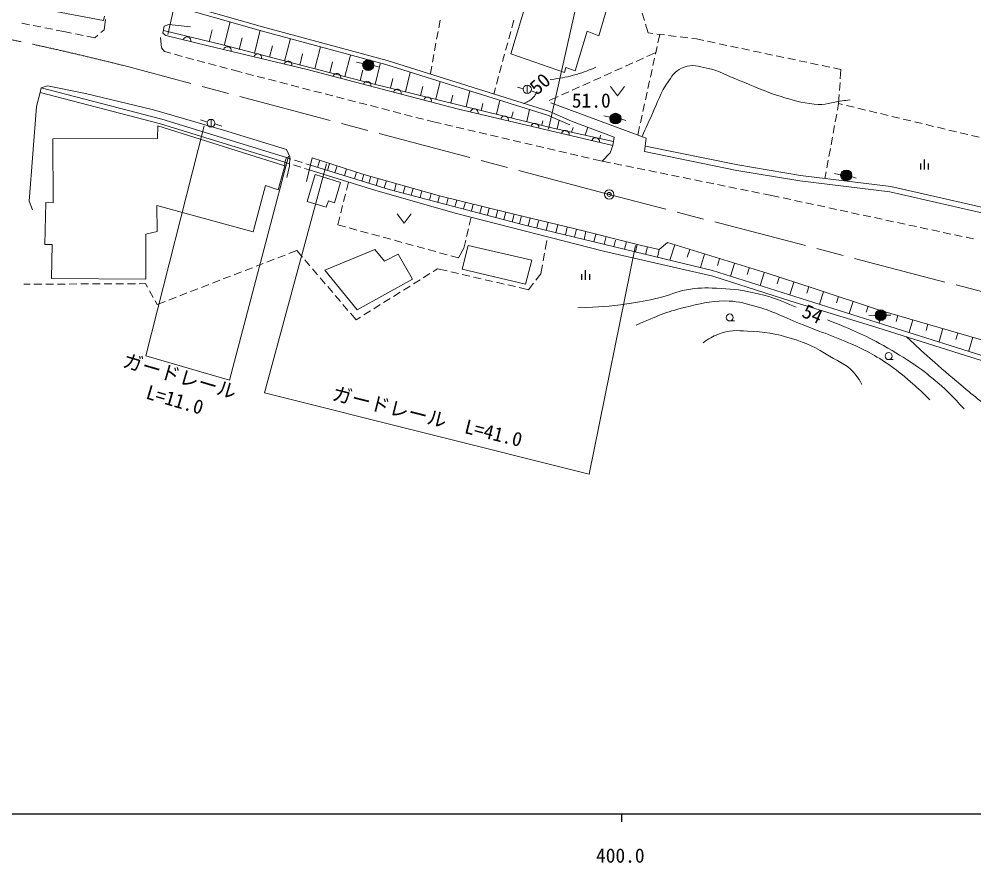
# Model space of a CAD drawing. Units: millimetres, scale not verified. Extents: x 40000 to 680000, y 20000 to 380000.
# Drawn here: x 390752 to 513186, y 198715 to 306888 of the extents above; entities that cross this region are included whole.
import ezdxf
from ezdxf.enums import TextEntityAlignment as Align

# ---------------------------------------------------------------- set-up
doc = ezdxf.new("R2010")
doc.units = ezdxf.units.MM
doc.header["$LTSCALE"] = 1000
doc.header["$PDMODE"] = 32
doc.header["$PDSIZE"] = 500
doc.linetypes.add('CHAIN', pattern=[18.5, 12, -1.5, 3.5, -1.5])
for name, color, linetype, lineweight in [('M-BGD', 7, 'Continuous', 13), ('M-BMK', 2, 'CHAIN', 13), ('M-BMK-SRVR', 3, 'Continuous', 13), ('M-STR-HTXT', 7, 'Continuous', 13), ('M-TTL-BAND', 7, 'Continuous', 25)]:
    doc.layers.add(name, color=color, linetype=linetype, lineweight=lineweight)
doc.styles.add('ＭＳ ゴシック', font='')
doc.styles.get('ＭＳ ゴシック').set_extended_font_data('MS Gothic')

msp = doc.modelspace()

# ---------------------------------------------------------------- hatches: boundary and pattern name
at = {"layer": 'M-BGD'}
for points in [[(436204, 300918, 0.97359), (434849, 301084, 0.01338), (434845, 301048, 0.41421), (435459, 300303, 0.41421)], [(467908, 294062, 0.97359), (466553, 294229, 0.01338), (466548, 294192, 0.41421), (467163, 293447, 0.41421)], [(497500, 286787, 0.97359), (496145, 286954, 0.01338), (496141, 286918, 0.41421), (496755, 286173, 0.41421)], [(501917, 268874, 0.97359), (500562, 269041, 0.01338), (500557, 269004, 0.41421), (501172, 268259, 0.41421)]]:
    msp.add_hatch(color=256, dxfattribs=at).paths.add_polyline_path(points)

# ---------------------------------------------------------------- linework, layer by layer
for p, q in [((470641, 307669), (470935, 306714)), ((391092, 306362), (392073, 306169)), ((401643, 305502), (401818, 306830)), ((417042, 303484), (417826, 306544)), ((444734, 306764), (444559, 305779)), ((454183, 306752), (453923, 305786)), ((471083, 306236), (471428, 305116)), ((392564, 306072), (393545, 305878)), ((394035, 305781), (395016, 305587)), ((395507, 305490), (396472, 305299)), ((396472, 305299), (397483, 305098)), ((397973, 305000), (398954, 304805)), ((401241, 305165), (401643, 305502)), ((415105, 303980), (415497, 305510)), ((420917, 302492), (421682, 305479)), ((444471, 305287), (444295, 304303)), ((453793, 305303), (453533, 304338)), ((471428, 305116), (472036, 305040)), ((472532, 304978), (473525, 304854)), ((472667, 303852), (472903, 304932)), ((399444, 304707), (400455, 304506)), ((400455, 304506), (400858, 304843)), ((408874, 304539), (409014, 303193)), ((418980, 302988), (419362, 304482)), ((424792, 301499), (425539, 304415)), ((444208, 303810), (444032, 302826)), ((453403, 303855), (453143, 302889)), ((474021, 304792), (475013, 304668)), ((475509, 304606), (476502, 304482)), ((476998, 304420), (477606, 304344)), ((477606, 304344), (478554, 304144)), ((479043, 304040), (480021, 303833)), ((480511, 303730), (481489, 303523)), ((409014, 303193), (409399, 302722)), ((409399, 302722), (410210, 302503)), ((422855, 301995), (423228, 303453)), ((426730, 301003), (427094, 302425)), ((428667, 300506), (429395, 303350)), ((472390, 302587), (471263, 302081)), ((472346, 302386), (472560, 303363)), ((481978, 303419), (482956, 303212)), ((483446, 303109), (484424, 302902)), ((484913, 302798), (485891, 302591)), ((486381, 302487), (487359, 302280)), ((410692, 302373), (411658, 302114)), ((412141, 301984), (413107, 301724)), ((413589, 301594), (414555, 301334)), ((415038, 301204), (416003, 300944)), ((430604, 300010), (430959, 301394)), ((432542, 299514), (433251, 302282)), ((434038, 301351), (434988, 301145)), ((443945, 302334), (443769, 301349)), ((453013, 302407), (452753, 301441)), ((469439, 301261), (468527, 300851)), ((470807, 301876), (469895, 301466)), ((472024, 300921), (472239, 301898)), ((487848, 302177), (488826, 301970)), ((489316, 301866), (490294, 301659)), ((490783, 301556), (491761, 301349)), ((492251, 301245), (493229, 301038)), ((416486, 300814), (417452, 300554)), ((417935, 300424), (418746, 300206)), ((418746, 300206), (419362, 300047)), ((434479, 299018), (434818, 300338)), ((436154, 300953), (436826, 300761)), ((436417, 298523), (437067, 301171)), ((440302, 297569), (440911, 300051)), ((443682, 300857), (443517, 299930)), ((452622, 300958), (452362, 299993)), ((466703, 300031), (465791, 299621)), ((468071, 300646), (467159, 300236)), ((471703, 299456), (471917, 300433)), ((493718, 300935), (494696, 300728)), ((495186, 300624), (496133, 300424)), ((496133, 300424), (496053, 299238)), ((419846, 299922), (420814, 299672)), ((421298, 299547), (422267, 299296)), ((422751, 299171), (423719, 298921)), ((424203, 298796), (425171, 298546)), ((438359, 298046), (438664, 299287)), ((444186, 296615), (444744, 298886)), ((452232, 299510), (451972, 298544)), ((463966, 298802), (463054, 298392)), ((465334, 299417), (464422, 299007)), ((471382, 297991), (471596, 298967)), ((393592, 298067), (393435, 297459)), ((425655, 298421), (426624, 298171)), ((427108, 298046), (428076, 297796)), ((428560, 297671), (429528, 297421)), ((442244, 297092), (442523, 298227)), ((448071, 295661), (448564, 297695)), ((451842, 298061), (451630, 297276)), ((455386, 297958), (454660, 298142)), ((455888, 298421), (455897, 297360)), ((456397, 297675), (457025, 297463)), ((461230, 297572), (460318, 297162)), ((462598, 298187), (461686, 297777)), ((496019, 298740), (495951, 297742)), ((430012, 297296), (430981, 297046)), ((431465, 296921), (432433, 296671)), ((432917, 296546), (433885, 296296)), ((446129, 296138), (446378, 297154)), ((451958, 294719), (452391, 296502)), ((459862, 296957), (458735, 296451)), ((471061, 296525), (471275, 297502)), ((495917, 297243), (495836, 296058)), ((434370, 296171), (435338, 295920)), ((435822, 295795), (436790, 295545)), ((437274, 295420), (438242, 295170)), ((450015, 295190), (450231, 296082)), ((455846, 293777), (456217, 295309)), ((470740, 295060), (470954, 296037)), ((495679, 295197), (495836, 296058)), ((495836, 296058), (496356, 295933)), ((496842, 295816), (497814, 295583)), ((498301, 295467), (499273, 295233)), ((499759, 295117), (500732, 294884)), ((414893, 293696), (413992, 293996)), ((415370, 294037), (415387, 293046)), ((438727, 295045), (439695, 294795)), ((440179, 294670), (441147, 294420)), ((441631, 294295), (442599, 294045)), ((443084, 293920), (443700, 293761)), ((453902, 294248), (454088, 295014)), ((457789, 293305), (457923, 293858)), ((459733, 292834), (460001, 293939)), ((465749, 294483), (466698, 294277)), ((467865, 294085), (468537, 293893)), ((470419, 293595), (470633, 294572)), ((495408, 293721), (495589, 294705)), ((501218, 294767), (502190, 294534)), ((502677, 294417), (503649, 294184)), ((504135, 294067), (505108, 293834)), ((415854, 293468), (416730, 293178)), ((443700, 293761), (444870, 293488)), ((445357, 293375), (446331, 293148)), ((446818, 293035), (447792, 292808)), ((448279, 292694), (449253, 292468)), ((461606, 292397), (461796, 293006)), ((463348, 292008), (463667, 293034)), ((470075, 292026), (470312, 293107)), ((495138, 292246), (495318, 293229)), ((505594, 293717), (506566, 293484)), ((507052, 293367), (508025, 293134)), ((508511, 293018), (509484, 292784)), ((509970, 292668), (510942, 292435)), ((449740, 292354), (450714, 292127)), ((451201, 292014), (452175, 291787)), ((452662, 291674), (453636, 291447)), ((465201, 291593), (465290, 292010)), ((494868, 290770), (495048, 291754)), ((511428, 292318), (512401, 292085)), ((512887, 291968), (513859, 291735)), ((454123, 291334), (455097, 291107)), ((455584, 290994), (456558, 290767)), ((457045, 290653), (458019, 290427)), ((458506, 290313), (459479, 290086)), ((466549, 289733), (466866, 290670)), ((494598, 289295), (494778, 290279)), ((425028, 289136), (424843, 288536)), ((425028, 289136), (425611, 288950)), ((459966, 289973), (460940, 289746)), ((461427, 289633), (462401, 289406)), ((462888, 289293), (463862, 289066)), ((464349, 288953), (465520, 288680)), ((465520, 288680), (466549, 289733)), ((425446, 288344), (424843, 288536)), ((424843, 288536), (424845, 288077)), ((426875, 287888), (425922, 288192)), ((426087, 288797), (427040, 288493)), ((427954, 287544), (427351, 287736)), ((427516, 288341), (428099, 288154)), ((429024, 287870), (429308, 288795)), ((430285, 287483), (430564, 288390)), ((431251, 287186), (431526, 288080)), ((465520, 288680), (466586, 288464)), ((467076, 288365), (468056, 288166)), ((468546, 288067), (469526, 287868)), ((470016, 287769), (470996, 287571)), ((494327, 287820), (494507, 288803)), ((432481, 286808), (432750, 287685)), ((433761, 286415), (434025, 287274)), ((434711, 286123), (434971, 286969)), ((435604, 285849), (435870, 286715)), ((471486, 287471), (472466, 287273)), ((472956, 287174), (473937, 286975)), ((474427, 286876), (475407, 286677)), ((475897, 286578), (476877, 286379)), ((494079, 286467), (494237, 287328)), ((495320, 287097), (496269, 286891)), ((497435, 286699), (498108, 286507)), ((432979, 285990), (432719, 284951)), ((436543, 285560), (436816, 286448)), ((437572, 285244), (437852, 286156)), ((438881, 284873), (439124, 285797)), ((440021, 284574), (440258, 285477)), ((477367, 286280), (478347, 286082)), ((478837, 285982), (479817, 285784)), ((480307, 285685), (481287, 285486)), ((481777, 285387), (482757, 285188)), ((432599, 284465), (432357, 283495)), ((441044, 284305), (441276, 285189)), ((442162, 284012), (442389, 284875)), ((443387, 283691), (443607, 284531)), ((444438, 283415), (444654, 284236)), ((483247, 285089), (484227, 284890)), ((484718, 284791), (485698, 284593)), ((486188, 284493), (487254, 284277)), ((487254, 284277), (488224, 284068)), ((432236, 283010), (431994, 282040)), ((445569, 283118), (445788, 283955)), ((446646, 282835), (446870, 283687)), ((447750, 282546), (447978, 283413)), ((448758, 282281), (448990, 283164)), ((449850, 281995), (450085, 282891)), ((488713, 283963), (489691, 283753)), ((490179, 283648), (491157, 283437)), ((491646, 283332), (492623, 283122)), ((493112, 283017), (494090, 282806)), ((450795, 281747), (451034, 282656)), ((451899, 281457), (452142, 282382)), ((452924, 281188), (453170, 282127)), ((453972, 280913), (454224, 281872)), ((454898, 280670), (455155, 281648)), ((494579, 282701), (495556, 282491)), ((496045, 282385), (497023, 282175)), ((497512, 282070), (498489, 281859)), ((498978, 281754), (499956, 281544)), ((431873, 281555), (431614, 280515)), ((431614, 280515), (432613, 280242)), ((448478, 280481), (448715, 281503)), ((456044, 280381), (456286, 281377)), ((457135, 280115), (457362, 281046)), ((458343, 279821), (458588, 280826)), ((459581, 279519), (459827, 280529)), ((500444, 281439), (501422, 281228)), ((501911, 281123), (502888, 280913)), ((503377, 280807), (504355, 280597)), ((504844, 280492), (505821, 280281)), ((433095, 280110), (434060, 279846)), ((434542, 279715), (435507, 279451)), ((435989, 279319), (436953, 279055)), ((448138, 279020), (448364, 279994)), ((460804, 279222), (461051, 280236)), ((461984, 278935), (462231, 279950)), ((463199, 278639), (463444, 279647)), ((464469, 278329), (464695, 279256)), ((506310, 280176), (507288, 279966)), ((507777, 279861), (508754, 279650)), ((509243, 279545), (510221, 279335)), ((510709, 279230), (511687, 279019)), ((437436, 278923), (438400, 278660)), ((438883, 278528), (439847, 278264)), ((440330, 278132), (441294, 277868)), ((447787, 277510), (448025, 278533)), ((458209, 277373), (458409, 278526)), ((465769, 278013), (466011, 279007)), ((467025, 277707), (467234, 278566)), ((468389, 277375), (468628, 278354)), ((469782, 277036), (470018, 278007)), ((474839, 277952), (474217, 275966)), ((512176, 278914), (513153, 278704)), ((425335, 276823), (426361, 277219)), ((426361, 277219), (427074, 276387)), ((441776, 277737), (442741, 277473)), ((443223, 277341), (444188, 277077)), ((444670, 276945), (445635, 276682)), ((447116, 276277), (447787, 277510)), ((457952, 275895), (458123, 276880)), ((471092, 276717), (471330, 277692)), ((472595, 276351), (472836, 277342)), ((476748, 277354), (476437, 276361)), ((478656, 276757), (478119, 275040)), ((421138, 275201), (422070, 275561)), ((422537, 275742), (423470, 276102)), ((423936, 276282), (424869, 276643)), ((427399, 276007), (428049, 275248)), ((446117, 276550), (447116, 276277)), ((480565, 276159), (480296, 275301)), ((482474, 275562), (481958, 273916)), ((418339, 274120), (419272, 274480)), ((419738, 274660), (420671, 275021)), ((428375, 274868), (429025, 274108)), ((442584, 273726), (443432, 274256)), ((443856, 274521), (444420, 274873)), ((444420, 274873), (445626, 274597)), ((446113, 274485), (447088, 274262)), ((457666, 274249), (457867, 275402)), ((484382, 274964), (484125, 274141)), ((486291, 274367), (485776, 272722)), ((415541, 273038), (416474, 273399)), ((416940, 273579), (417873, 273939)), ((429350, 273729), (430001, 272969)), ((441312, 272931), (442160, 273461)), ((447575, 274150), (448550, 273927)), ((449037, 273815), (450012, 273592)), ((450500, 273481), (451474, 273257)), ((451962, 273146), (452937, 272923)), ((457032, 273423), (457666, 274249)), ((488200, 273769), (487942, 272947)), ((490108, 273172), (489594, 271528)), ((391353, 272895), (392160, 272899)), ((392660, 272901), (393660, 272906)), ((394160, 272909), (395160, 272914)), ((395660, 272916), (396660, 272921)), ((397160, 272924), (398160, 272929)), ((398660, 272931), (399660, 272936)), ((400160, 272938), (401160, 272943)), ((401660, 272946), (402660, 272951)), ((403160, 272953), (404160, 272958)), ((404660, 272961), (405660, 272966)), ((406160, 272968), (406967, 272972)), ((406967, 272972), (407223, 272510)), ((407466, 272073), (407952, 271198)), ((412743, 271957), (413675, 272317)), ((414142, 272498), (415075, 272858)), ((430326, 272589), (430976, 271830)), ((438768, 271341), (439616, 271871)), ((440040, 272136), (440888, 272666)), ((453424, 272811), (454399, 272588)), ((454886, 272476), (456092, 272200)), ((456092, 272200), (456727, 273026)), ((492014, 272564), (491746, 271746)), ((493915, 271944), (493392, 270340)), ((408195, 270761), (408452, 270299)), ((408452, 270299), (409478, 270696)), ((409944, 270876), (410877, 271236)), ((411343, 271416), (412276, 271777)), ((431301, 271450), (431952, 270690)), ((437496, 270546), (438344, 271076)), ((495816, 271323), (495555, 270521)), ((497718, 270703), (497211, 269149)), ((432277, 270310), (432927, 269551)), ((434952, 268956), (435800, 269486)), ((436224, 269751), (437072, 270281)), ((499619, 270082), (499365, 269305)), ((501520, 269461), (501030, 267961)), ((433252, 269171), (433965, 268339)), ((433965, 268339), (434528, 268691)), ((481879, 268186), (482479, 268186)), ((500559, 268861), (499696, 268877)), ((501920, 268922), (502537, 268930)), ((503432, 268875), (503213, 268117)), ((505353, 268319), (504901, 266757)), ((507274, 267763), (507048, 266982)), ((509195, 267207), (508721, 265568)), ((511116, 266651), (510879, 265831)), ((513038, 266094), (512541, 264380)), ((502245, 263230), (502845, 263230))]:
    msp.add_line(p, q, dxfattribs=at)
at = {"layer": 'M-BGD', "lineweight": 25}
for p, q in [((506343, 288371), (506343, 287621)), ((506843, 287621), (506843, 288871)), ((507343, 288371), (507343, 287621)), ((463383, 273447), (463383, 274697)), ((462883, 274197), (462883, 273447)), ((463883, 274197), (463883, 273447))]:
    msp.add_line(p, q, dxfattribs=at)
at = {"layer": 'M-BGD'}
for points in [[(401686, 307253), (401564, 306711), (365136, 313612)], [(410074, 308724), (421811, 305376), (437790, 301063), (448805, 297606), (458516, 294592), (461389, 293329)], [(410217, 309226), (421950, 305879), (437936, 301564), (448961, 298104), (458699, 295082), (461600, 293806)], [(409570, 304766), (409190, 305095), (409365, 305968), (409961, 306184), (412746, 305876)], [(409260, 305447), (416706, 303627), (435754, 298686), (458860, 293011), (466964, 291199)], [(466866, 290670), (446931, 295404), (427695, 300419), (415011, 303441), (409570, 304766)], [(393592, 298067), (394393, 298349), (399285, 297371), (408003, 295257), (416966, 292671), (425020, 290155), (425457, 289247), (425441, 288015), (425101, 286586)], [(393592, 298067), (409035, 294069), (425028, 289136)], [(393435, 297459), (392996, 295677), (392052, 283543), (392472, 282442)], [(393435, 297459), (408864, 293465), (424843, 288536)], [(458950, 296159), (471153, 291626), (470944, 289896)], [(461600, 293806), (467068, 291763), (466866, 290670)], [(471087, 290598), (482902, 288190), (490965, 286844), (502517, 285444), (519059, 281669), (528178, 278236), (536341, 274504), (543727, 271141), (557693, 267524), (564696, 265769)], [(427609, 286090), (428326, 289112), (434971, 286969), (444654, 284236), (453513, 282042), (461899, 280033), (470583, 277866), (472836, 277342), (473885, 278251), (486691, 274302), (492684, 272345), (501227, 269515), (511203, 266615), (523014, 263208), (539503, 258423), (554602, 253931), (561431, 251505)], [(470944, 289896), (482772, 287485), (490863, 286134), (502394, 284737), (518852, 280980), (527902, 277574), (536044, 273852), (543486, 270463), (557516, 266829), (564521, 265074)], [(560992, 249576), (555196, 251624), (541987, 255433), (530805, 258738), (516516, 263052), (501614, 267751), (479647, 274677), (472222, 276442), (455432, 280530), (438188, 285055), (428099, 288154)], [(427954, 287544), (436511, 284898), (446853, 281980), (465691, 277154), (479699, 273950), (489717, 270734), (500066, 267569), (512100, 263767), (534055, 256966), (550111, 252406), (555322, 250889), (560833, 248880)]]:
    msp.add_lwpolyline(points, dxfattribs=at)
for points in [[(453814, 302433), (457340, 314247), (466904, 310891), (465092, 304743), (463577, 305337), (462063, 300258), (460845, 300674), (460696, 300050)], [(394059, 277979), (394177, 283385), (395130, 283355), (395095, 291531), (408490, 291569), (408541, 293224), (424845, 288077), (423989, 285002), (422329, 285561), (420757, 279603), (408422, 282993), (408457, 279638), (407007, 279324), (407023, 273567), (394896, 273639), (394983, 277989)], [(428709, 286962), (431957, 285944), (431186, 283313), (430426, 283580), (430148, 282758), (427712, 283498)], [(429936, 274693), (436383, 277348), (437588, 275863), (439370, 276754), (441205, 273557), (434094, 269608)], [(448317, 277856), (447587, 274814), (455696, 272913), (456508, 275965)]]:
    msp.add_lwpolyline(points, close=True, dxfattribs=at)
at = {"layer": 'M-BGD', "lineweight": 25}
for centre in [(435524, 300983), (467228, 294127), (496820, 286853), (501237, 268939)]:
    msp.add_circle(centre, 683, dxfattribs=at)
at = {"layer": 'M-BGD'}
for centre, radius in [((455912, 297891), 531), ((415364, 293541), 496), ((481879, 268636), 450), ((502245, 263680), 450)]:
    msp.add_circle(centre, radius, dxfattribs=at)
for centre, start, end in [((412291, 304104), 346.31571, 166.31571), ((417462, 302857), 346.59683, 166.59683), ((421353, 301930), 346.59683, 166.59683), ((425244, 301003), 346.59683, 166.59683), ((431507, 299425), 345.38972, 165.38972), ((435378, 298416), 345.38972, 165.38972), ((439248, 297407), 345.38972, 165.38972), ((443119, 296398), 345.38972, 165.38972), ((449115, 294886), 346.63919, 166.63919), ((453006, 293961), 346.63919, 166.63919), ((456898, 293037), 346.63919, 166.63919), ((460790, 292113), 346.63919, 166.63919), ((464682, 291188), 346.63919, 166.63919)]:
    msp.add_arc(centre, 500, start, end, dxfattribs=at)
for points, knots in [([(458872, 299140), (460247, 299323), (460680, 299383), (461807, 299681), (462976, 299990), (463395, 300166), (464725, 300712)], [0, 0, 0, 0, 1, 1, 1, 2, 2, 2, 2]), ([(470636, 291818), (471222, 293157), (471383, 293507), (471881, 294580), (472688, 296319), (472936, 297422), (474048, 298983), (474645, 299822), (475058, 300369), (476022, 300730), (477096, 301133), (477838, 300859), (478957, 300608), (480639, 300230), (481472, 299655), (483080, 299036), (485131, 298245), (486224, 297642), (488325, 296997), (490009, 296479), (490970, 296179), (492721, 295987), (494114, 295834), (494897, 296211), (496285, 296403), (496691, 296459), (496823, 296475), (497325, 296551)], [0, 0, 0, 0, 1, 1, 1, 2, 2, 2, 3, 3, 3, 4, 4, 4, 5, 5, 5, 6, 6, 6, 7, 7, 7, 8, 8, 8, 9, 9, 9, 9]), ([(455466, 296085), (456022, 296331), (456306, 296417), (456671, 296833), (456905, 297101), (456998, 297247), (457160, 297602)], [0, 0, 0, 0, 1, 1, 1, 2, 2, 2, 2]), ([(462404, 269868), (465381, 270005), (466261, 270005), (468701, 270372), (470312, 270615), (471213, 270772), (472799, 271145), (474200, 271474), (474915, 271943), (476334, 272184), (477811, 272435), (478668, 272451), (480165, 272392), (481963, 272322), (482976, 272212), (484739, 271858), (487032, 271397), (487879, 270996), (490416, 269955)], [0, 0, 0, 0, 1, 1, 1, 2, 2, 2, 3, 3, 3, 4, 4, 4, 5, 5, 5, 6, 6, 6, 6]), ([(469859, 267636), (472658, 268862), (473574, 269314), (476096, 269923), (478084, 270404), (479220, 270736), (481264, 270755), (482723, 270769), (483538, 270510), (484947, 270131), (487504, 269445), (488810, 268666), (491273, 267696), (494126, 266572), (495764, 266034), (498550, 264755), (499584, 264281), (500134, 263951), (501105, 263360), (502858, 262291), (503748, 261534), (505292, 260181), (506200, 259387), (506517, 259103), (507550, 258073)], [0, 0, 0, 0, 1, 1, 1, 2, 2, 2, 3, 3, 3, 4, 4, 4, 5, 5, 5, 6, 6, 6, 7, 7, 7, 8, 8, 8, 8]), ([(494399, 268348), (497831, 266917), (498888, 266545), (501580, 265028), (503213, 264107), (504130, 263584), (505668, 262512), (506837, 261697), (507468, 261202), (508551, 260276), (509959, 259072), (510400, 258566), (511923, 256939)], [0, 0, 0, 0, 1, 1, 1, 2, 2, 2, 3, 3, 3, 4, 4, 4, 4]), ([(478472, 265379), (479248, 265973), (479615, 266174), (480433, 266508), (481793, 267064), (482707, 266966), (484175, 266894), (486396, 266785), (487660, 266588), (489788, 265944), (491805, 265333), (492900, 264800), (494689, 263686), (496092, 262813), (497124, 262521), (498105, 261191), (498414, 260772), (498566, 260589), (498818, 260063)], [0, 0, 0, 0, 1, 1, 1, 2, 2, 2, 3, 3, 3, 4, 4, 4, 5, 5, 5, 6, 6, 6, 6]), ([(504549, 266153), (506002, 264804), (506384, 264456), (507579, 263389), (509089, 262042), (509952, 261306), (511500, 260003), (513520, 258304), (514199, 257779), (516757, 255756)], [0, 0, 0, 0, 1, 1, 1, 2, 2, 2, 3, 3, 3, 3])]:
    msp.add_open_spline(points, degree=3, knots=knots, dxfattribs=at)
at = {"layer": 'M-BMK'}
for p, q in [((466422, 284415), (404162, 300929)), ((563178, 259174), (466422, 284415))]:
    msp.add_line(p, q, dxfattribs=at)
msp.add_arc((312878, -62149), 374377, 75.88747, 81.26464, dxfattribs=at)
at = {"layer": 'M-BMK-SRVR'}
msp.add_circle((466422, 284415), 600, dxfattribs=at)
msp.add_point((466422, 284415), dxfattribs=at)
at = {"layer": 'M-STR-HTXT'}
for p, q in [((466578, 298250), (467478, 297050)), ((467478, 297050), (468378, 298250)), ((439224, 281914), (440124, 280714)), ((440124, 280714), (441024, 281914))]:
    msp.add_line(p, q, dxfattribs=at)
for points in [[(409813, 304909), (416409, 333808), (465125, 321766), (458632, 292759)], [(414466, 293185), (406998, 263735), (417750, 260587), (425306, 289308)], [(430191, 288322), (422209, 258977), (463850, 248541), (469801, 277883)]]:
    msp.add_lwpolyline(points, dxfattribs=at)
at = {"layer": 'M-TTL-BAND'}
for p, q in [((40000, 205000), (579000, 205000)), ((468000, 205000), (468000, 204000))]:
    msp.add_line(p, q, dxfattribs=at)

# ---------------------------------------------------------------- texts
at = {"layer": 'M-BGD', "style": 'ＭＳ ゴシック'}
for s, rotation, p in [('50', 41.954, (458508, 297526)), ('54', 336.272, (491910, 267761))]:
    msp.add_text(s, height=1833, rotation=rotation, dxfattribs=at).set_placement(p, align=Align.BOTTOM_CENTER)
msp.add_text('51.0', height=1833, dxfattribs=at).set_placement((464121, 294991), align=Align.BOTTOM_CENTER)
at = {"layer": 'M-STR-HTXT', "style": 'ＭＳ ゴシック'}
for s, rotation, p in [('ガードレール', 343.679, (410950, 259719)), ('L=11.0', 343.679, (410327, 256689)), ('ガードレール\u3000L=41.0', 345.929, (442749, 254528))]:
    msp.add_text(s, height=1833, rotation=rotation, dxfattribs=at).set_placement(p, align=Align.BOTTOM_CENTER)
at = {"layer": 'M-TTL-BAND', "style": 'ＭＳ ゴシック'}
msp.add_text('400.0', height=1833, dxfattribs=at).set_placement((467844, 198195), align=Align.BOTTOM_CENTER)

doc.saveas('drawing.dxf')
